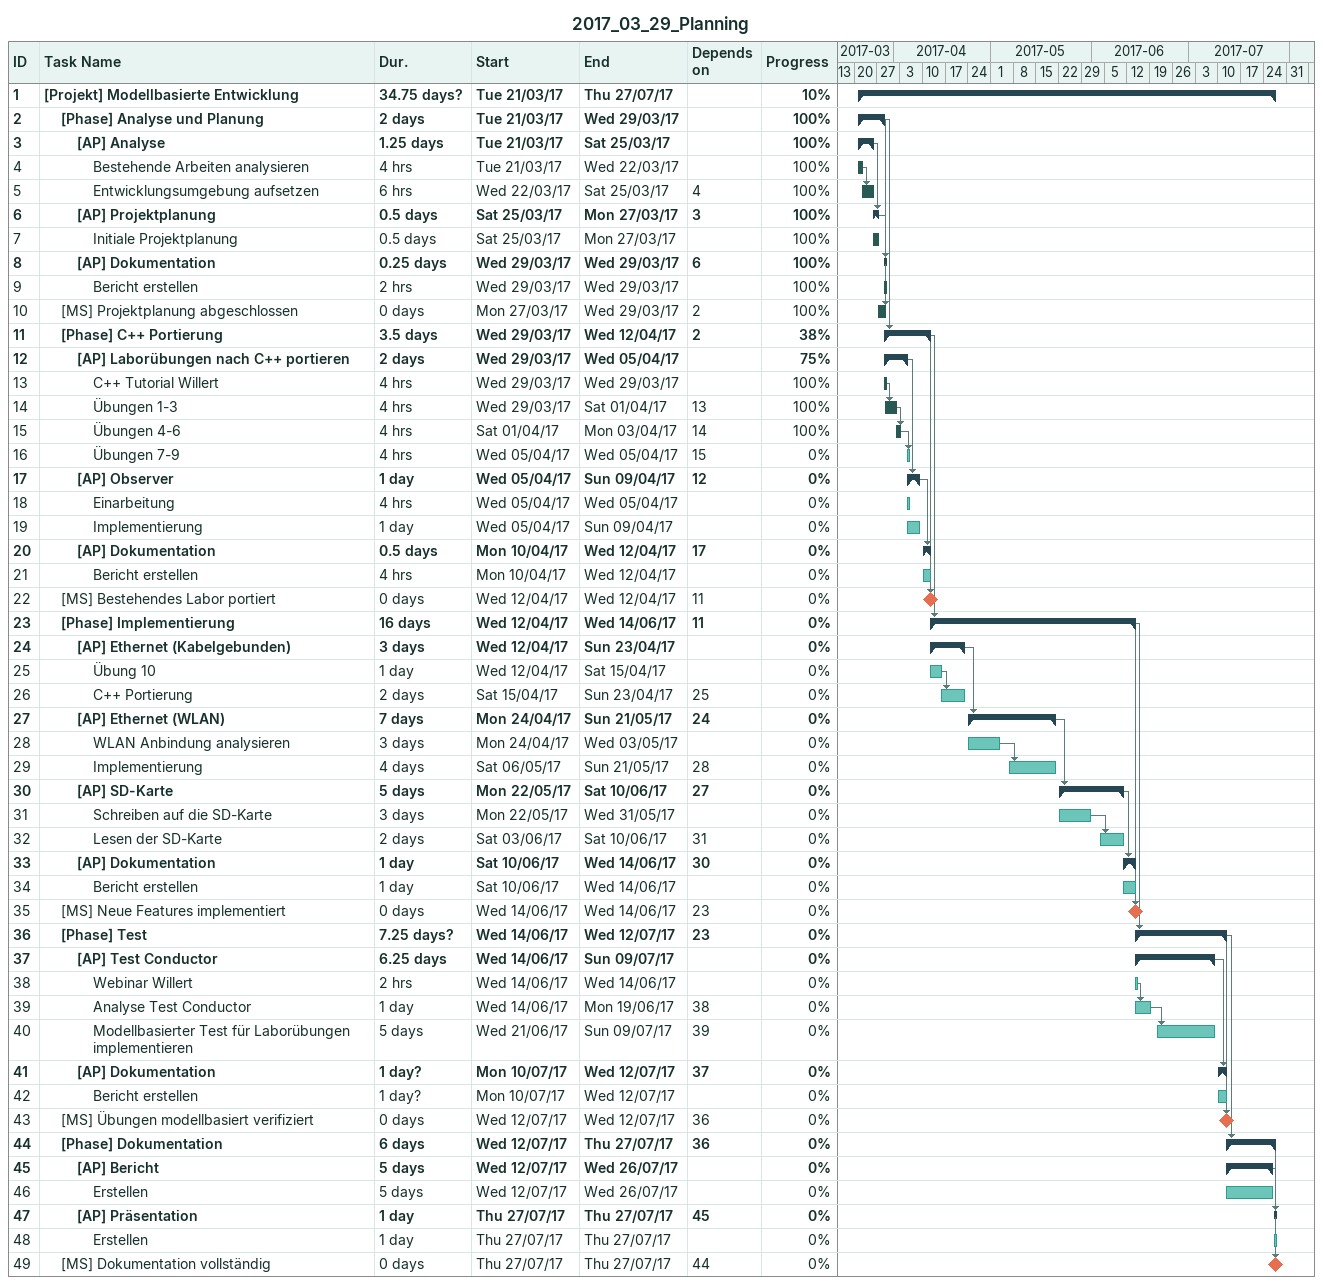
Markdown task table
2017_03_29_Planning

| ID | Level | Task | Duration | Start | Finish | Predecessors | % complete |
|---|---|---|---|---|---|---|---|
| 1 | 1 | **[Projekt] Modellbasierte Entwicklung** | 34.75d? | 2017-03-21 | 2017-07-27 |  | 10 |
| 2 | 2 | **[Phase] Analyse und Planung** | 2d | 2017-03-21 | 2017-03-29 |  | 100 |
| 3 | 3 | **[AP] Analyse** | 1.25d | 2017-03-21 | 2017-03-25 |  | 100 |
| 4 | 4 | Bestehende Arbeiten analysieren | 4h | 2017-03-21 | 2017-03-22 |  | 100 |
| 5 | 4 | Entwicklungsumgebung aufsetzen | 6h | 2017-03-22 | 2017-03-25 | 4 | 100 |
| 6 | 3 | **[AP] Projektplanung** | 0.5d | 2017-03-25 | 2017-03-27 | 3 | 100 |
| 7 | 4 | Initiale Projektplanung | 0.5d | 2017-03-25 | 2017-03-27 |  | 100 |
| 8 | 3 | **[AP] Dokumentation** | 0.25d | 2017-03-29 | 2017-03-29 | 6 | 100 |
| 9 | 4 | Bericht erstellen | 2h | 2017-03-29 | 2017-03-29 |  | 100 |
| 10 | 2 | [MS] Projektplanung abgeschlossen | 0d | 2017-03-27 | 2017-03-29 | 2 | 100 |
| 11 | 2 | **[Phase] C++ Portierung** | 3.5d | 2017-03-29 | 2017-04-12 | 2 | 38 |
| 12 | 3 | **[AP] Laborübungen nach C++ portieren** | 2d | 2017-03-29 | 2017-04-05 |  | 75 |
| 13 | 4 | C++ Tutorial Willert | 4h | 2017-03-29 | 2017-03-29 |  | 100 |
| 14 | 4 | Übungen 1-3 | 4h | 2017-03-29 | 2017-04-01 | 13 | 100 |
| 15 | 4 | Übungen 4-6 | 4h | 2017-04-01 | 2017-04-03 | 14 | 100 |
| 16 | 4 | Übungen 7-9 | 4h | 2017-04-05 | 2017-04-05 | 15 | 0 |
| 17 | 3 | **[AP] Observer** | 1d | 2017-04-05 | 2017-04-09 | 12 | 0 |
| 18 | 4 | Einarbeitung | 4h | 2017-04-05 | 2017-04-05 |  | 0 |
| 19 | 4 | Implementierung | 1d | 2017-04-05 | 2017-04-09 |  | 0 |
| 20 | 3 | **[AP] Dokumentation** | 0.5d | 2017-04-10 | 2017-04-12 | 17 | 0 |
| 21 | 4 | Bericht erstellen | 4h | 2017-04-10 | 2017-04-12 |  | 0 |
| 22 | 2 | [MS] Bestehendes Labor portiert | 0d | 2017-04-12 | 2017-04-12 | 11 | 0 |
| 23 | 2 | **[Phase] Implementierung** | 16d | 2017-04-12 | 2017-06-14 | 11 | 0 |
| 24 | 3 | **[AP] Ethernet (Kabelgebunden)** | 3d | 2017-04-12 | 2017-04-23 |  | 0 |
| 25 | 4 | Übung 10 | 1d | 2017-04-12 | 2017-04-15 |  | 0 |
| 26 | 4 | C++ Portierung | 2d | 2017-04-15 | 2017-04-23 | 25 | 0 |
| 27 | 3 | **[AP] Ethernet (WLAN)** | 7d | 2017-04-24 | 2017-05-21 | 24 | 0 |
| 28 | 4 | WLAN Anbindung analysieren | 3d | 2017-04-24 | 2017-05-03 |  | 0 |
| 29 | 4 | Implementierung | 4d | 2017-05-06 | 2017-05-21 | 28 | 0 |
| 30 | 3 | **[AP] SD-Karte** | 5d | 2017-05-22 | 2017-06-10 | 27 | 0 |
| 31 | 4 | Schreiben auf die SD-Karte | 3d | 2017-05-22 | 2017-05-31 |  | 0 |
| 32 | 4 | Lesen der SD-Karte | 2d | 2017-06-03 | 2017-06-10 | 31 | 0 |
| 33 | 3 | **[AP] Dokumentation** | 1d | 2017-06-10 | 2017-06-14 | 30 | 0 |
| 34 | 4 | Bericht erstellen | 1d | 2017-06-10 | 2017-06-14 |  | 0 |
| 35 | 2 | [MS] Neue Features implementiert | 0d | 2017-06-14 | 2017-06-14 | 23 | 0 |
| 36 | 2 | **[Phase] Test** | 7.25d? | 2017-06-14 | 2017-07-12 | 23 | 0 |
| 37 | 3 | **[AP] Test Conductor** | 6.25d | 2017-06-14 | 2017-07-09 |  | 0 |
| 38 | 4 | Webinar Willert | 2h | 2017-06-14 | 2017-06-14 |  | 0 |
| 39 | 4 | Analyse Test Conductor | 1d | 2017-06-14 | 2017-06-19 | 38 | 0 |
| 40 | 4 | Modellbasierter Test für Laborübungen implementieren | 5d | 2017-06-21 | 2017-07-09 | 39 | 0 |
| 41 | 3 | **[AP] Dokumentation** | 1d? | 2017-07-10 | 2017-07-12 | 37 | 0 |
| 42 | 4 | Bericht erstellen | 1d? | 2017-07-10 | 2017-07-12 |  | 0 |
| 43 | 2 | [MS] Übungen modellbasiert verifiziert | 0d | 2017-07-12 | 2017-07-12 | 36 | 0 |
| 44 | 2 | **[Phase] Dokumentation** | 6d | 2017-07-12 | 2017-07-27 | 36 | 0 |
| 45 | 3 | **[AP] Bericht** | 5d | 2017-07-12 | 2017-07-26 |  | 0 |
| 46 | 4 | Erstellen | 5d | 2017-07-12 | 2017-07-26 |  | 0 |
| 47 | 3 | **[AP] Präsentation** | 1d | 2017-07-27 | 2017-07-27 | 45 | 0 |
| 48 | 4 | Erstellen | 1d | 2017-07-27 | 2017-07-27 |  | 0 |
| 49 | 2 | [MS] Dokumentation vollständig | 0d | 2017-07-27 | 2017-07-27 | 44 | 0 |
